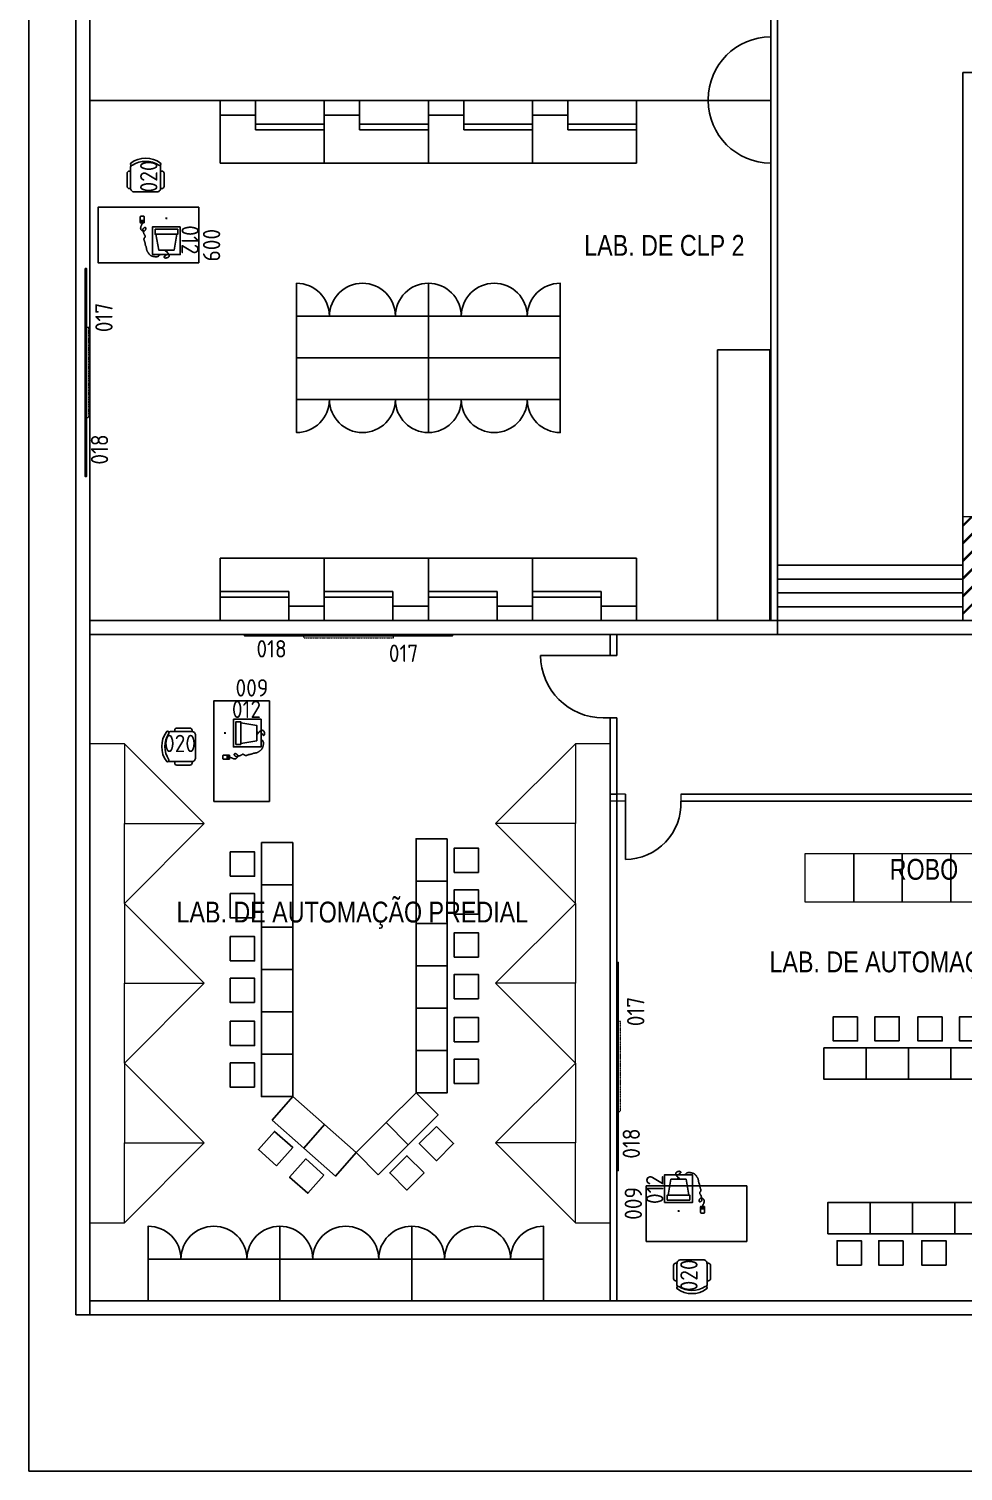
# Model space of a CAD drawing. Header units: millimetres. Extents: x 18768 to 1484868, y -11027 to 520152.
# Drawn here: x 1345642 to 1359108, y 136290 to 157072 of the extents above; entities that cross this region are included whole.
import ezdxf
from ezdxf.enums import TextEntityAlignment as Align

# ---------------------------------------------------------------- set-up
doc = ezdxf.new("R2010")
doc.units = ezdxf.units.MM
doc.linetypes.add('HIDDEN', pattern=[0.375, 0.25, -0.125])
for name, color, linetype in [('4-MOBILIA', 4, 'Continuous'), ('4-MOBÍLIA-OFICINA', 250, 'Continuous'), ('A Construir', 1, 'Continuous'), ('L025-CONTORNO', 7, 'Continuous'), ('L025-TEXTO', 7, 'Continuous'), ('L035-ARRANJO-ADQUIRIR', 102, 'Continuous'), ('L035-TEXTO', 40, 'Continuous'), ('PAREDES', 7, 'Continuous')]:
    doc.layers.add(name, color=color, linetype=linetype)
doc.layers.add('L035-DEMOLIÇÃO', color=40, linetype='Continuous', plot=False)
doc.styles.add('ISO-CP--25', font='isocp.shx', dxfattribs={"height": 250})
doc.styles.get("Standard").update_dxf_attribs({"font": 'arial.ttf'})

# ---------------------------------------------------------------- blocks, each defined once
blk = doc.blocks.new('BL_SENAI_id9320210400')
at = {"layer": 'L035-ARRANJO-ADQUIRIR', "color": 0}
for points in [[(-690, 550, -0.290756), (-310, 550, 0.829608), (-284, 579, 0.333333), (-716, 579, 0.829608), (-690, 550)], [(-717, 464), (-737, 464, 0.414214), (-767, 434), (-767, 244, 0.414214), (-737, 214), (-717, 214)], [(-710, 550, 0.129448), (-717, 523), (-717, 219, 0.414214), (-663, 164), (-338, 164, 0.414214), (-284, 219), (-284, 525, 0.120944), (-290, 550)], [(-284, 214), (-264, 214, 0.414214), (-234, 244), (-234, 434, 0.414214), (-264, 464), (-284, 464)]]:
    blk.add_lwpolyline(points, format="xyb", dxfattribs=at)
at = {"layer": 'L025-TEXTO', "style": 'ISO-CP--25'}
blk.add_attdef('rmp_mt_codmaterial', (15, 15), '', height=40, dxfattribs=at)
at = {"layer": 'L025-TEXTO', "style": 'ISO-CP--25', "flags": 1}
for tag in ['rmp_mt_nomeunid', 'rmp_mt_potencia', 'rmp_mt_cod']:
    blk.add_attdef(tag, (15, 15), '', height=40, dxfattribs=at)
blk = doc.blocks.new('BL_SENAI_id9300159197')
at = {"layer": 'L025-CONTORNO', "color": 0, "linetype": 'HIDDEN', "lineweight": 9}
blk.add_lwpolyline([(-650, -50), (650, -50), (650, 0), (-650, 0)], close=True, dxfattribs=at)
at = {"layer": 'L025-TEXTO', "lineweight": 9, "style": 'ISO-CP--25'}
blk.add_attdef('rmp_mt_codmaterial', (15, 15), '', height=40, dxfattribs=at)
at = {"layer": 'L025-TEXTO', "lineweight": 9, "style": 'ISO-CP--25', "flags": 1}
for tag in ['rmp_mt_nomeunid', 'rmp_mt_potencia', 'rmp_mt_cod']:
    blk.add_attdef(tag, (15, 15), '', height=40, dxfattribs=at)
blk = doc.blocks.new('BL_SENAI_id9320290690')
at = {"layer": 'L025-CONTORNO', "color": 0}
blk.add_lwpolyline([(-3131, 134), (-131, 134), (-131, 152), (-3131, 152)], close=True, dxfattribs=at)
at = {"layer": 'L025-TEXTO', "style": 'ISO-CP--25'}
blk.add_attdef('rmp_mt_codmaterial', (15, 15), '', height=40, dxfattribs=at)
at = {"layer": 'L025-TEXTO', "style": 'ISO-CP--25', "flags": 1}
for tag in ['rmp_mt_nomeunid', 'rmp_mt_potencia', 'rmp_mt_cod']:
    blk.add_attdef(tag, (15, 15), '', height=40, dxfattribs=at)
blk = doc.blocks.new('BL_SENAI_id9370710510')
at = {"layer": 'L035-ARRANJO-ADQUIRIR', "color": 0}
for p, q in [((185, 107), (161, 107)), ((173, 95), (173, 119)), ((491, 168), (491, 85)), ((491, 142), (549, 142)), ((491, 141), (549, 141)), ((495, 168), (495, 145)), ((511, 168), (495, 168)), ((495, 145), (511, 145)), ((542, 174), (498, 174)), ((498, 78), (542, 78)), ((511, 145), (511, 168)), ((529, 168), (512, 168)), ((512, 168), (512, 145)), ((512, 145), (529, 145)), ((529, 145), (529, 168)), ((530, 168), (530, 145)), ((546, 168), (530, 168)), ((530, 145), (546, 145)), ((546, 145), (546, 168)), ((549, 85), (549, 168))]:
    blk.add_line(p, q, dxfattribs=at)
for points in [[(-27, 229), (-27, 629), (373, 629), (373, 229)], [(162, 566), (184, 566), (184, 581), (162, 581)], [(335, 266), (335, 336), (10, 336), (10, 266)]]:
    blk.add_lwpolyline(points, close=True, dxfattribs=at)
for points in [[(173, 581), (172, 586), (170, 590), (168, 593), (165, 596), (162, 598), (160, 599), (158, 600), (156, 602), (154, 603), (153, 604), (152, 606), (152, 607), (152, 609), (151, 610), (151, 611), (150, 612), (149, 613), (148, 614), (146, 615), (145, 616), (143, 617), (141, 618), (139, 620), (138, 622), (136, 624), (135, 627), (134, 630), (133, 633), (133, 637), (133, 640), (133, 644), (133, 647), (134, 650), (134, 653), (135, 656), (137, 658), (138, 661), (140, 663), (142, 665), (144, 667), (146, 668), (148, 670), (151, 671), (153, 672), (156, 673), (158, 674), (160, 675), (162, 676), (164, 676), (166, 677), (168, 678), (170, 678), (172, 679), (174, 679), (175, 679), (177, 680), (179, 680), (180, 680), (182, 680), (183, 680), (185, 680), (187, 680), (189, 679), (190, 679), (192, 678), (194, 678), (195, 677), (197, 676), (199, 675), (200, 674), (201, 672), (203, 671), (204, 670), (205, 669), (205, 667), (206, 666), (206, 665), (206, 664), (206, 663), (206, 662), (205, 660), (205, 659), (204, 658), (203, 658), (201, 657), (200, 656), (199, 655), (197, 654), (196, 653), (194, 653), (193, 652), (191, 651), (190, 650), (189, 649), (187, 648), (186, 647), (185, 645), (184, 644), (183, 642), (182, 640), (181, 637), (179, 635), (176, 632), (173, 629)], [(268, 629), (272, 638), (277, 645), (282, 650), (288, 655), (294, 657), (300, 659), (307, 661), (313, 661), (320, 662), (326, 662), (332, 661), (338, 661), (343, 660), (349, 659), (355, 658), (360, 657), (366, 656), (371, 654), (377, 652), (382, 651), (387, 649), (392, 646), (397, 644), (402, 641), (406, 637), (411, 634), (415, 630), (419, 626), (422, 621), (426, 617), (430, 612), (433, 607), (437, 602), (440, 597), (443, 591), (447, 586), (449, 580), (452, 575), (454, 570), (456, 565), (457, 560), (458, 555), (459, 550), (460, 545), (460, 540), (461, 535), (461, 531), (462, 526), (464, 521), (466, 516), (467, 511), (470, 507), (472, 502), (474, 496), (475, 491), (477, 486), (478, 481), (479, 475), (480, 470), (481, 465), (481, 459), (482, 454), (483, 449), (484, 445), (486, 440), (487, 436), (489, 432), (491, 428), (492, 425), (494, 421), (495, 418), (496, 415), (496, 411), (496, 408), (496, 405), (495, 402), (494, 398), (493, 395), (492, 393), (490, 390), (488, 387), (486, 385), (484, 382), (482, 380), (481, 377), (480, 375), (479, 372), (479, 369), (479, 366), (479, 362), (481, 359), (482, 355), (484, 352), (486, 348), (488, 345), (490, 342), (492, 338), (493, 336), (495, 333), (497, 331), (498, 329), (499, 327), (500, 326), (501, 325), (501, 325), (501, 324), (501, 324), (501, 324), (501, 324), (500, 323), (500, 322), (501, 319), (501, 316), (502, 312), (503, 308), (504, 303), (505, 298), (506, 293), (507, 287), (508, 283), (509, 278), (510, 275), (511, 271), (511, 268), (511, 265), (510, 262), (509, 259), (507, 257), (505, 254), (502, 251), (498, 248), (495, 246), (491, 244), (487, 242), (483, 241), (480, 241), (477, 241), (475, 242), (473, 243), (471, 245), (470, 247), (469, 250), (469, 253), (469, 256), (469, 259), (470, 262), (471, 265), (472, 268), (473, 271), (475, 274), (477, 277), (479, 280), (482, 283), (485, 286), (488, 289), (491, 291), (495, 293), (498, 294), (503, 294), (507, 293), (512, 292), (517, 290), (522, 287), (527, 283), (531, 279), (536, 274), (539, 269), (542, 263), (543, 257), (544, 251), (544, 245), (543, 239), (542, 233), (540, 227), (538, 221), (536, 216), (533, 210), (530, 205), (528, 199), (525, 194), (523, 189), (521, 183), (520, 177), (520, 174)], [(323, 336), (283, 566), (63, 566), (23, 336)]]:
    blk.add_lwpolyline(points, dxfattribs=at)
for centre, start, end in [((498, 168), 90, 180), ((498, 85), 180, 270), ((542, 168), 0, 90), ((542, 85), 270, 0)]:
    blk.add_arc(centre, 6.72, start, end, dxfattribs=at)
at = {"layer": 'L025-TEXTO', "style": 'ISO-CP--25'}
blk.add_attdef('rmp_mt_codmaterial', (15, 15), '', height=40, dxfattribs=at)
at = {"layer": 'L025-TEXTO', "style": 'ISO-CP--25', "flags": 1}
for tag in ['rmp_mt_nomeunid', 'rmp_mt_potencia', 'rmp_mt_cod']:
    blk.add_attdef(tag, (15, 15), '', height=40, dxfattribs=at)
blk = doc.blocks.new('BL_SENAI_id9320220810')
at = {"layer": 'L025-CONTORNO', "color": 0}
blk.add_lwpolyline([(-688, 238), (112, 238), (112, 1688), (-688, 1688)], close=True, dxfattribs=at)
at = {"layer": 'L025-TEXTO', "style": 'ISO-CP--25'}
blk.add_attdef('rmp_mt_codmaterial', (15, 15), '', height=40, dxfattribs=at)
at = {"layer": 'L025-TEXTO', "style": 'ISO-CP--25', "flags": 1}
for tag in ['rmp_mt_nomeunid', 'rmp_mt_potencia', 'rmp_mt_cod']:
    blk.add_attdef(tag, (15, 15), '', height=40, dxfattribs=at)

msp = doc.modelspace()

# ---------------------------------------------------------------- hatches: boundary and pattern name
at = {"layer": 'A Construir', "linetype": 'ByBlock', "lineweight": 15}
h = msp.add_hatch(dxfattribs=at)
h.set_pattern_fill('JIS_LC_8A', color=0, scale=23)
h.paths.add_polyline_path([(1360604.046, 150044.6), (1359104.046, 150044.6), (1359104.046, 148544.6), (1360604.046, 148544.6)])

# ---------------------------------------------------------------- linework, layer by layer
for p, q in [((1348909.5, 156038.562), (1348909.5, 155618.427)), ((1350409.5, 156038.562), (1350409.5, 155618.427)), ((1351909.5, 156038.562), (1351909.5, 155618.427)), ((1353409.5, 156038.562), (1353409.5, 155618.427)), ((1348400, 155829.872), (1348909.5, 155829.872)), ((1348909.5, 155698.181), (1349900, 155698.181)), ((1349900, 155829.872), (1350409.5, 155829.872)), ((1350409.5, 155698.181), (1351400, 155698.181)), ((1351400, 155829.872), (1351909.5, 155829.872)), ((1351909.5, 155698.181), (1352900, 155698.181)), ((1352900, 155829.872), (1353409.5, 155829.872)), ((1353409.5, 155698.181), (1354400, 155698.181)), ((1348909.5, 155618.427), (1349900, 155618.427)), ((1350409.5, 155618.427), (1351400, 155618.427)), ((1351909.5, 155618.427), (1352900, 155618.427)), ((1353409.5, 155618.427), (1354400, 155618.427)), ((1348400, 155138.562), (1349900, 155138.562)), ((1349900, 155138.562), (1351400, 155138.562)), ((1351400, 155138.562), (1352900, 155138.562)), ((1352900, 155138.562), (1354400, 155138.562)), ((1355569.298, 152444.6), (1356319.298, 152444.6)), ((1355569.298, 148544.6), (1355569.298, 152444.6)), ((1356319.298, 152444.6), (1356319.298, 148544.6)), ((1349900, 149444.6), (1348400, 149444.6)), ((1351400, 149444.6), (1349900, 149444.6)), ((1352900, 149444.6), (1351400, 149444.6)), ((1354400, 149444.6), (1352900, 149444.6)), ((1349390.5, 148964.735), (1348400, 148964.735)), ((1349390.5, 148884.98), (1348400, 148884.98)), ((1349390.5, 148544.6), (1349390.5, 148964.735)), ((1350890.5, 148964.735), (1349900, 148964.735)), ((1350890.5, 148884.98), (1349900, 148884.98)), ((1350890.5, 148544.6), (1350890.5, 148964.735)), ((1352390.5, 148964.735), (1351400, 148964.735)), ((1352390.5, 148884.98), (1351400, 148884.98)), ((1352390.5, 148544.6), (1352390.5, 148964.735)), ((1353890.5, 148964.735), (1352900, 148964.735)), ((1353890.5, 148884.98), (1352900, 148884.98)), ((1353890.5, 148544.6), (1353890.5, 148964.735)), ((1349900, 148753.289), (1349390.5, 148753.289)), ((1351400, 148753.289), (1350890.5, 148753.289)), ((1352900, 148753.289), (1352390.5, 148753.289)), ((1354400, 148753.289), (1353890.5, 148753.289)), ((1354317.191, 148544.6), (1353567.191, 148544.6))]:
    msp.add_line(p, q)
at = {"linetype": 'ByBlock', "lineweight": 15}
for p, q in [((1347019.298, 146770), (1346519.298, 146770)), ((1346519.298, 146770), (1346519.298, 139870)), ((1354019.298, 146770), (1353519.298, 146770)), ((1354019.298, 139870), (1354019.298, 146770)), ((1354240, 146043.6), (1354019.298, 146043.6)), ((1354019.298, 146043.6), (1354110, 146043.6)), ((1354240, 145944.6), (1354019.298, 145944.6)), ((1355040, 146043.6), (1355040.131, 145944.6)), ((1356830, 145190), (1357530, 145190)), ((1356830, 144490), (1356830, 145190)), ((1357530, 145190), (1357530, 144490)), ((1357530, 145190), (1358230, 145190)), ((1357530, 144490), (1357530, 145190)), ((1358230, 145190), (1358230, 144490)), ((1358230, 145190), (1358930, 145190)), ((1358230, 144490), (1358230, 145190)), ((1358930, 145190), (1358930, 144490)), ((1358930, 145190), (1359630, 145190)), ((1358930, 144490), (1358930, 145190)), ((1357530, 144490), (1356830, 144490)), ((1358230, 144490), (1357530, 144490)), ((1358930, 144490), (1358230, 144490)), ((1359630, 144490), (1358930, 144490)), ((1346519.298, 139870), (1347019.298, 139870)), ((1353519.298, 139870), (1354019.298, 139870))]:
    msp.add_line(p, q, dxfattribs=at)
for points in [[(1349900, 156038.562), (1348400, 156038.562), (1348400, 155138.562)], [(1349900, 155138.562), (1349900, 156038.562), (1348875, 156038.562)], [(1351400, 156038.562), (1349900, 156038.562), (1349900, 155138.562)], [(1351400, 155138.562), (1351400, 156038.562), (1350375, 156038.562)], [(1352900, 156038.562), (1351400, 156038.562), (1351400, 155138.562)], [(1352900, 155138.562), (1352900, 156038.562), (1351875, 156038.562)], [(1354400, 156038.562), (1352900, 156038.562), (1352900, 155138.562)], [(1354400, 155138.562), (1354400, 156038.562), (1353375, 156038.562)], [(1348400, 148544.6), (1349900, 148544.6), (1349900, 149444.6)], [(1348400, 149444.6), (1348400, 148544.6), (1349425, 148544.6)], [(1349900, 148544.6), (1351400, 148544.6), (1351400, 149444.6)], [(1349900, 149444.6), (1349900, 148544.6), (1350925, 148544.6)], [(1351400, 148544.6), (1352900, 148544.6), (1352900, 149444.6)], [(1351400, 149444.6), (1351400, 148544.6), (1352425, 148544.6)], [(1352900, 148544.6), (1354400, 148544.6), (1354400, 149444.6)], [(1352900, 149444.6), (1352900, 148544.6), (1353925, 148544.6)]]:
    msp.add_lwpolyline(points)
at = {"color": 2}
for points in [[(1349500, 152930), (1349500, 153405, -0.414213562), (1349975, 152930, -0.414213562), (1350450, 153405, -0.414213562), (1350925, 152930, -0.414213562), (1351400, 153405), (1351400, 152930)], [(1351400, 152930), (1351400, 153405, -0.414213562), (1351875, 152930, -0.414213562), (1352350, 153405, -0.414213562), (1352825, 152930, -0.414213562), (1353300, 153405), (1353300, 152930)], [(1351400, 151730), (1351400, 151255, -0.414213562), (1350925, 151730, -0.414213562), (1350450, 151255, -0.414213562), (1349975, 151730, -0.414213562), (1349500, 151255), (1349500, 151730)], [(1353300, 151730), (1353300, 151255, -0.414213562), (1352825, 151730, -0.414213562), (1352350, 151255, -0.414213562), (1351875, 151730, -0.414213562), (1351400, 151255), (1351400, 151730)], [(1347360, 139344.6), (1347360, 139819.6, -0.414213562), (1347835, 139344.6, -0.414213562), (1348310, 139819.6, -0.414213562), (1348785, 139344.6, -0.414213562), (1349260, 139819.6), (1349260, 139344.6)], [(1349260, 139344.6), (1349260, 139819.6, -0.414213562), (1349735, 139344.6, -0.414213562), (1350210, 139819.6, -0.414213562), (1350685, 139344.6, -0.414213562), (1351160, 139819.6), (1351160, 139344.6)], [(1351160, 139344.6), (1351160, 139819.6, -0.414213562), (1351635, 139344.6, -0.414213562), (1352110, 139819.6, -0.414213562), (1352585, 139344.6, -0.414213562), (1353060, 139819.6), (1353060, 139344.6)]]:
    msp.add_lwpolyline(points, format="xyb", dxfattribs=at)
for points in [[(1349500, 152330), (1351400, 152330), (1351400, 152930), (1349500, 152930)], [(1351400, 152330), (1353300, 152330), (1353300, 152930), (1351400, 152930)], [(1351400, 152330), (1349500, 152330), (1349500, 151730), (1351400, 151730)], [(1353300, 152330), (1351400, 152330), (1351400, 151730), (1353300, 151730)], [(1347360, 138744.6), (1349260, 138744.6), (1349260, 139344.6), (1347360, 139344.6)], [(1349260, 138744.6), (1351160, 138744.6), (1351160, 139344.6), (1349260, 139344.6)], [(1351160, 138744.6), (1353060, 138744.6), (1353060, 139344.6), (1351160, 139344.6)]]:
    msp.add_lwpolyline(points, close=True)
at = {"linetype": 'ByBlock', "lineweight": 15}
for points in [[(1347019.298, 146770), (1347019.298, 145620), (1348169.298, 145620), (1347019.298, 146770)], [(1353519.298, 146770), (1353519.298, 145620), (1352369.298, 145620), (1353519.298, 146770)], [(1347019.298, 144470), (1347019.298, 145620), (1348169.298, 145620), (1347019.298, 144470)], [(1353519.298, 144470), (1353519.298, 145620), (1352369.298, 145620), (1353519.298, 144470)], [(1347019.298, 144470), (1347019.298, 143320), (1348169.298, 143320), (1347019.298, 144470)], [(1353519.298, 144470), (1353519.298, 143320), (1352369.298, 143320), (1353519.298, 144470)], [(1347019.298, 142170), (1347019.298, 143320), (1348169.298, 143320), (1347019.298, 142170)], [(1353519.298, 142170), (1353519.298, 143320), (1352369.298, 143320), (1353519.298, 142170)], [(1347019.298, 142170), (1347019.298, 141020), (1348169.298, 141020), (1347019.298, 142170)], [(1353519.298, 142170), (1353519.298, 141020), (1352369.298, 141020), (1353519.298, 142170)], [(1347019.298, 139870), (1347019.298, 141020), (1348169.298, 141020), (1347019.298, 139870)], [(1353519.298, 139870), (1353519.298, 141020), (1352369.298, 141020), (1353519.298, 139870)]]:
    msp.add_lwpolyline(points, dxfattribs=at)
at = {"layer": '4-MOBILIA', "ltscale": 0.01}
msp.add_line((1346519.298, 154033.224), (1346519.298, 151033.224), dxfattribs=at)
at = {"layer": '4-MOBILIA'}
for points in [[(1348994.776, 145346.7), (1348994.776, 144736.7), (1348994.776, 144126.7), (1349444.776, 144126.7), (1349444.776, 144736.7), (1349444.776, 145346.7)], [(1351672.67, 145402.67), (1351672.67, 144792.67), (1351672.67, 144182.67), (1351222.67, 144182.67), (1351222.67, 144792.67), (1351222.67, 145402.67)], [(1348994.776, 144736.7), (1349444.776, 144736.7)], [(1351672.67, 144792.67), (1351222.67, 144792.67)], [(1348994.776, 144126.7), (1348994.776, 143516.7), (1348994.776, 142906.7), (1349444.776, 142906.7), (1349444.776, 143516.7), (1349444.776, 144126.7)], [(1351672.67, 144182.67), (1351672.67, 143572.67), (1351672.67, 142962.67), (1351222.67, 142962.67), (1351222.67, 143572.67), (1351222.67, 144182.67)], [(1348994.776, 143516.7), (1349444.776, 143516.7)], [(1351672.67, 143572.67), (1351222.67, 143572.67)], [(1348994.776, 142906.7), (1348994.776, 142296.7), (1348994.776, 141686.7), (1349444.776, 141686.7), (1349444.776, 142296.7), (1349444.776, 142906.7)], [(1351672.67, 142962.67), (1351672.67, 142352.67), (1351672.67, 141742.67), (1351222.67, 141742.67), (1351222.67, 142352.67), (1351222.67, 142962.67)], [(1357100.988, 142387.895), (1357710.988, 142387.895), (1358320.988, 142387.895), (1358320.988, 141937.895), (1357710.988, 141937.895), (1357100.988, 141937.895)], [(1357710.988, 142387.895), (1357710.988, 141937.895)], [(1358320.988, 142387.895), (1358930.988, 142387.895), (1359540.988, 142387.895), (1359540.988, 141937.895), (1358930.988, 141937.895), (1358320.988, 141937.895)], [(1358930.988, 142387.895), (1358930.988, 141937.895)], [(1348994.776, 142296.7), (1349444.776, 142296.7)], [(1351672.67, 142352.67), (1351222.67, 142352.67)], [(1350678.198, 140561.802), (1351109.533, 140993.137), (1351540.868, 141424.472), (1351222.67, 141742.67), (1350791.335, 141311.335), (1350360, 140880)], [(1349147.222, 141349.117), (1349604.835, 140945.767), (1350062.447, 140542.417), (1350360, 140880), (1349902.388, 141283.35), (1349444.776, 141686.7)], [(1349604.835, 140945.767), (1349902.388, 141283.35)], [(1351109.533, 140993.137), (1350791.335, 141311.335)], [(1357156.958, 139710), (1357766.958, 139710), (1358376.958, 139710), (1358376.958, 140160), (1357766.958, 140160), (1357156.958, 140160)], [(1357766.958, 139710), (1357766.958, 140160)], [(1358376.958, 139710), (1358986.958, 139710), (1359596.958, 139710), (1359596.958, 140160), (1358986.958, 140160), (1358376.958, 140160)], [(1358986.958, 139710), (1358986.958, 140160)]]:
    msp.add_lwpolyline(points, close=True, dxfattribs=at)
at = {"layer": '4-MOBILIA', "linetype": 'Continuous'}
for points in [[(1352122.67, 144917.67), (1352122.67, 145267.67), (1351772.67, 145267.67), (1351772.67, 144917.67)], [(1348544.776, 144861.7), (1348544.776, 145211.7), (1348894.776, 145211.7), (1348894.776, 144861.7)], [(1351772.67, 144317.67), (1351772.67, 144667.67), (1352122.67, 144667.67), (1352122.67, 144317.67)], [(1348894.776, 144261.7), (1348894.776, 144611.7), (1348544.776, 144611.7), (1348544.776, 144261.7)], [(1352122.67, 143697.67), (1352122.67, 144047.67), (1351772.67, 144047.67), (1351772.67, 143697.67)], [(1348544.776, 143641.7), (1348544.776, 143991.7), (1348894.776, 143991.7), (1348894.776, 143641.7)], [(1351772.67, 143097.67), (1351772.67, 143447.67), (1352122.67, 143447.67), (1352122.67, 143097.67)], [(1348894.776, 143041.7), (1348894.776, 143391.7), (1348544.776, 143391.7), (1348544.776, 143041.7)], [(1348544.776, 142421.7), (1348544.776, 142771.7), (1348894.776, 142771.7), (1348894.776, 142421.7)], [(1352122.67, 142477.67), (1352122.67, 142827.67), (1351772.67, 142827.67), (1351772.67, 142477.67)], [(1357585.988, 142837.895), (1357235.988, 142837.895), (1357235.988, 142487.895), (1357585.988, 142487.895)], [(1358185.988, 142487.895), (1357835.988, 142487.895), (1357835.988, 142837.895), (1358185.988, 142837.895)], [(1358805.988, 142837.895), (1358455.988, 142837.895), (1358455.988, 142487.895), (1358805.988, 142487.895)], [(1359405.988, 142487.895), (1359055.988, 142487.895), (1359055.988, 142837.895), (1359405.988, 142837.895)], [(1348894.776, 141821.7), (1348894.776, 142171.7), (1348544.776, 142171.7), (1348544.776, 141821.7)], [(1351772.67, 141877.67), (1351772.67, 142227.67), (1352122.67, 142227.67), (1352122.67, 141877.67)], [(1349213.509, 140690.838), (1348950.944, 140922.268), (1349182.374, 141184.833), (1349444.939, 140953.402)], [(1351516.12, 141258.302), (1351268.632, 141010.815), (1351516.12, 140763.327), (1351763.607, 141010.815)], [(1349895.049, 140556.665), (1349632.485, 140788.095), (1349401.054, 140525.531), (1349663.619, 140294.1)], [(1351339.343, 140586.551), (1351091.856, 140339.063), (1350844.368, 140586.551), (1351091.856, 140834.038)], [(1357641.958, 139260), (1357291.958, 139260), (1357291.958, 139610), (1357641.958, 139610)], [(1358241.958, 139610), (1357891.958, 139610), (1357891.958, 139260), (1358241.958, 139260)], [(1358861.958, 139260), (1358511.958, 139260), (1358511.958, 139610), (1358861.958, 139610)]]:
    msp.add_lwpolyline(points, close=True, dxfattribs=at)
at = {"layer": '4-MOBÍLIA-OFICINA'}
msp.add_line((1346519.298, 156793.574), (1346519.298, 155093.574), dxfattribs=at)
at = {"layer": 'A Construir'}
for p, q in [((1359104.046, 148544.6), (1359104.046, 156444.6)), ((1359104.046, 156444.6), (1379313.298, 156444.6))]:
    msp.add_line(p, q, dxfattribs=at)
at = {"layer": 'A Construir', "linetype": 'ByBlock', "lineweight": 15}
msp.add_lwpolyline([(1359104.046, 150044.6), (1360604.046, 150044.6), (1360604.046, 148544.6), (1359104.046, 148544.6), (1359104.046, 150044.6)], dxfattribs=at)
at = {"layer": 'L035-DEMOLIÇÃO', "linetype": 'ByBlock', "lineweight": -2}
msp.add_lwpolyline([(1437540.298, 136290.012), (1345642.017, 136290.012), (1345642.017, 173818.605), (1437540.298, 173818.605)], close=True, dxfattribs=at)
at = {"layer": 'PAREDES'}
for p, q in [((1346319.298, 166224.6), (1346319.298, 138544.6)), ((1346319.298, 166224.6), (1346319.298, 138544.6)), ((1346319.298, 166224.6), (1346319.298, 138544.6)), ((1346319.298, 166224.6), (1346319.298, 138544.6)), ((1346319.298, 166224.6), (1346319.298, 138544.6)), ((1346319.298, 166224.6), (1346319.298, 138544.6)), ((1346519.298, 166024.6), (1346519.298, 138744.6)), ((1346519.298, 166024.6), (1346519.298, 138744.6)), ((1346519.298, 166024.6), (1346519.298, 138744.6)), ((1346519.298, 166024.6), (1346519.298, 138744.6)), ((1346519.298, 166024.6), (1346519.298, 138544.6)), ((1346519.298, 166024.6), (1346519.298, 138544.6)), ((1356334.046, 166024.6), (1356334.046, 150922.035)), ((1356434.046, 164904.174), (1356434.046, 150922.035)), ((1356319.298, 156038.562), (1346519.298, 156038.562)), ((1356319.298, 156038.562), (1355219.298, 156038.562)), ((1356334.046, 150922.035), (1356334.046, 148544.6)), ((1356434.046, 150922.035), (1356434.046, 148544.6)), ((1359029.046, 149344.6), (1356434.046, 149344.6)), ((1359104.046, 149344.6), (1356454.046, 149344.6)), ((1359029.046, 149144.6), (1356434.046, 149144.6)), ((1359104.046, 149144.6), (1356454.046, 149144.6)), ((1359029.046, 148944.6), (1356434.046, 148944.6)), ((1359104.046, 148944.6), (1356454.046, 148944.6)), ((1359029.046, 148744.6), (1356434.046, 148744.6)), ((1359104.046, 148744.6), (1356454.046, 148744.6)), ((1381813.298, 148544.6), (1346519.298, 148544.6)), ((1356319.298, 148544.6), (1346519.298, 148544.6)), ((1356319.298, 148544.6), (1346519.298, 148544.6)), ((1356819.298, 148544.6), (1358819.298, 148544.6)), ((1356819.298, 148544.6), (1358819.298, 148544.6)), ((1356879.046, 148544.6), (1358879.046, 148544.6)), ((1356954.046, 148544.6), (1358954.046, 148544.6)), ((1346519.298, 148344.6), (1381813.298, 148344.6)), ((1346519.298, 148344.6), (1381813.298, 148344.6)), ((1354019.298, 148044.6), (1354019.298, 148344.6)), ((1354118.298, 148044.6), (1354118.298, 148344.6)), ((1354118.298, 148044.6), (1354118.298, 148344.6)), ((1358819.298, 148344.6), (1356819.298, 148344.6)), ((1358819.298, 148344.6), (1356819.298, 148344.6)), ((1358819.298, 148344.6), (1356819.298, 148344.6)), ((1358819.298, 148344.6), (1356819.298, 148344.6)), ((1358819.298, 148344.6), (1356819.298, 148344.6)), ((1358819.298, 148344.6), (1356819.298, 148344.6)), ((1358879.046, 148344.6), (1356879.046, 148344.6)), ((1358879.046, 148344.6), (1356879.046, 148344.6)), ((1358879.046, 148344.6), (1356879.046, 148344.6)), ((1358954.046, 148344.6), (1356954.046, 148344.6)), ((1358954.046, 148344.6), (1356954.046, 148344.6)), ((1358954.046, 148344.6), (1356954.046, 148344.6)), ((1354118.298, 148044.6), (1353018.298, 148044.6)), ((1353918.298, 147144.6), (1354118.298, 147144.6)), ((1354019.298, 147144.6), (1354019.298, 146679.383)), ((1354019.298, 147144.6), (1354019.298, 145944.6)), ((1354118.298, 138744.6), (1354118.298, 147144.6)), ((1354118.298, 138744.6), (1354118.298, 147144.6)), ((1354019.298, 145944.6), (1354019.298, 138744.6)), ((1354240, 145103.6), (1354240, 146043.6)), ((1364445.29, 146043.6), (1355040, 146043.6)), ((1364445.29, 145944.6), (1355040.131, 145944.6)), ((1354225.087, 138744.6), (1346519.298, 138744.6)), ((1379289.298, 138744.6), (1354225.087, 138744.6)), ((1354225.087, 138544.6), (1346319.298, 138544.6)), ((1379388.298, 138544.6), (1354225.087, 138544.6))]:
    msp.add_line(p, q, dxfattribs=at)
at = {"layer": 'PAREDES', "ltscale": 0.01}
msp.add_line((1356434.046, 149344.6), (1356434.046, 148344.6), dxfattribs=at)
at = {"layer": 'PAREDES'}
for centre, radius, start, end in [((1356334.046, 156054.424), 900, 90, 180), ((1356334.046, 156038.562), 900, 180, 270), ((1353918.298, 148044.6), 900, 180, 270), ((1354232.395, 145911.959), 808.395, 270.5389939, 2.3140764)]:
    msp.add_arc(centre, radius, start, end, dxfattribs=at)

# ---------------------------------------------------------------- block references
at = {"layer": 'L035-ARRANJO-ADQUIRIR'}
ref = msp.add_blockref('BL_SENAI_id9320210400', (1347825.648, 154557.079), dxfattribs=at)
ref.add_attrib('rmp_mt_codmaterial', '020', dxfattribs={"layer": 'L025-TEXTO', "height": 250, "rotation": 90, "style": 'ISO-CP--25'}).set_placement((1347370.218, 154944.641), align=Align.MIDDLE)
ref = msp.add_blockref('BL_SENAI_id9320220810', (1348328.167, 154388.175), dxfattribs=dict(at, rotation=90.00000000008812))
ref.add_attrib('rmp_mt_codmaterial', '009', dxfattribs={"layer": 'L025-TEXTO', "height": 250, "rotation": 270, "style": 'ISO-CP--25'}).set_placement((1348151.021, 153952.744), align=Align.CENTER)
ref = msp.add_blockref('BL_SENAI_id9370710510', (1347797.364, 154449.144), dxfattribs=dict(at, rotation=180))
ref.add_attrib('rmp_mt_codmaterial', '012', dxfattribs={"layer": 'L025-TEXTO', "height": 250, "rotation": 270, "style": 'ISO-CP--25'}).set_placement((1347966.946, 154031.266), align=Align.MIDDLE)
ref = msp.add_blockref('BL_SENAI_id9320290690', (1346320.123, 150489.066), dxfattribs=dict(at, rotation=270))
ref.add_attrib('rmp_mt_codmaterial', '018', dxfattribs={"layer": 'L025-TEXTO', "height": 250, "rotation": 90, "style": 'ISO-CP--25'}).set_placement((1346660.225, 151010.22), align=Align.MIDDLE)
ref = msp.add_blockref('BL_SENAI_id9300159197', (1346454.512, 152120), dxfattribs=dict(at, rotation=90))
ref.add_attrib('rmp_mt_codmaterial', '017', dxfattribs={"layer": 'L025-TEXTO', "lineweight": 9, "height": 250, "rotation": 90, "style": 'ISO-CP--25'}).set_placement((1346724.778, 152912.297), align=Align.MIDDLE)
ref = msp.add_blockref('BL_SENAI_id9320290690', (1348619.066, 148478.989), dxfattribs=dict(at, rotation=180))
ref.add_attrib('rmp_mt_codmaterial', '018', dxfattribs={"layer": 'L025-TEXTO', "height": 250, "style": 'ISO-CP--25'}).set_placement((1349140.22, 148138.887), align=Align.MIDDLE)
ref = msp.add_blockref('BL_SENAI_id9300159197', (1350250, 148344.6), dxfattribs=at)
ref.add_attrib('rmp_mt_codmaterial', '017', dxfattribs={"layer": 'L025-TEXTO', "lineweight": 9, "height": 250, "style": 'ISO-CP--25'}).set_placement((1351042.297, 148074.334), align=Align.MIDDLE)
ref = msp.add_blockref('BL_SENAI_id9320220810', (1348421.825, 147628.167), dxfattribs=dict(at, rotation=180.0000000000881))
ref.add_attrib('rmp_mt_codmaterial', '009', dxfattribs={"layer": 'L025-TEXTO', "height": 250, "style": 'ISO-CP--25'}).set_placement((1348857.256, 147451.021), align=Align.CENTER)
ref = msp.add_blockref('BL_SENAI_id9370710510', (1348360.856, 147097.364), dxfattribs=dict(at, rotation=270.00000000005))
ref.add_attrib('rmp_mt_codmaterial', '012', dxfattribs={"layer": 'L025-TEXTO', "height": 250, "style": 'ISO-CP--25'}).set_placement((1348778.734, 147266.946), align=Align.MIDDLE)
ref = msp.add_blockref('BL_SENAI_id9320210400', (1348208.425, 147230.371), dxfattribs=dict(at, rotation=90.00000000008815))
ref.add_attrib('rmp_mt_codmaterial', '020', dxfattribs={"layer": 'L025-TEXTO', "height": 250, "style": 'ISO-CP--25'}).set_placement((1347820.863, 146774.941), align=Align.MIDDLE)
ref = msp.add_blockref('BL_SENAI_id9320290690', (1353983.908, 140489.066), dxfattribs=dict(at, rotation=270))
ref.add_attrib('rmp_mt_codmaterial', '018', dxfattribs={"layer": 'L025-TEXTO', "height": 250, "rotation": 90, "style": 'ISO-CP--25'}).set_placement((1354324.01, 141010.22), align=Align.MIDDLE)
ref = msp.add_blockref('BL_SENAI_id9300159197', (1354118.298, 142120), dxfattribs=dict(at, rotation=90))
ref.add_attrib('rmp_mt_codmaterial', '017', dxfattribs={"layer": 'L025-TEXTO', "lineweight": 9, "height": 250, "rotation": 90, "style": 'ISO-CP--25'}).set_placement((1354388.563, 142912.297), align=Align.MIDDLE)
ref = msp.add_blockref('BL_SENAI_id9370710510', (1354832.636, 139930.856), dxfattribs=at)
ref.add_attrib('rmp_mt_codmaterial', '012', dxfattribs={"layer": 'L025-TEXTO', "height": 250, "rotation": 90, "style": 'ISO-CP--25'}).set_placement((1354663.054, 140348.734), align=Align.MIDDLE)
ref = msp.add_blockref('BL_SENAI_id9320220810', (1354301.833, 139711.825), dxfattribs=dict(at, rotation=270.0000000000381))
ref.add_attrib('rmp_mt_codmaterial', '009', dxfattribs={"layer": 'L025-TEXTO', "height": 250, "rotation": 90, "style": 'ISO-CP--25'}).set_placement((1354478.979, 140147.256), align=Align.CENTER)
ref = msp.add_blockref('BL_SENAI_id9320210400', (1354699.629, 139498.425), dxfattribs=dict(at, rotation=180.0000000000381))
ref.add_attrib('rmp_mt_codmaterial', '020', dxfattribs={"layer": 'L025-TEXTO', "height": 250, "rotation": 90, "style": 'ISO-CP--25'}).set_placement((1355155.059, 139110.863), align=Align.MIDDLE)

# ---------------------------------------------------------------- texts
at = {"layer": 'L035-TEXTO', "width": 0.8}
for s, p in [('LAB. DE CLP 2', (1353646.701, 153801.791)), ('ROBO', (1358050, 144811.165)), ('LAB. DE AUTOMAÇÃO PREDIAL', (1347770.711, 144195.422)), ('LAB. DE AUTOMAÇÃO INDUSTRIAL', (1356316.961, 143478.217))]:
    msp.add_text(s, height=300, dxfattribs=at).set_placement(p)

doc.saveas('drawing.dxf')
